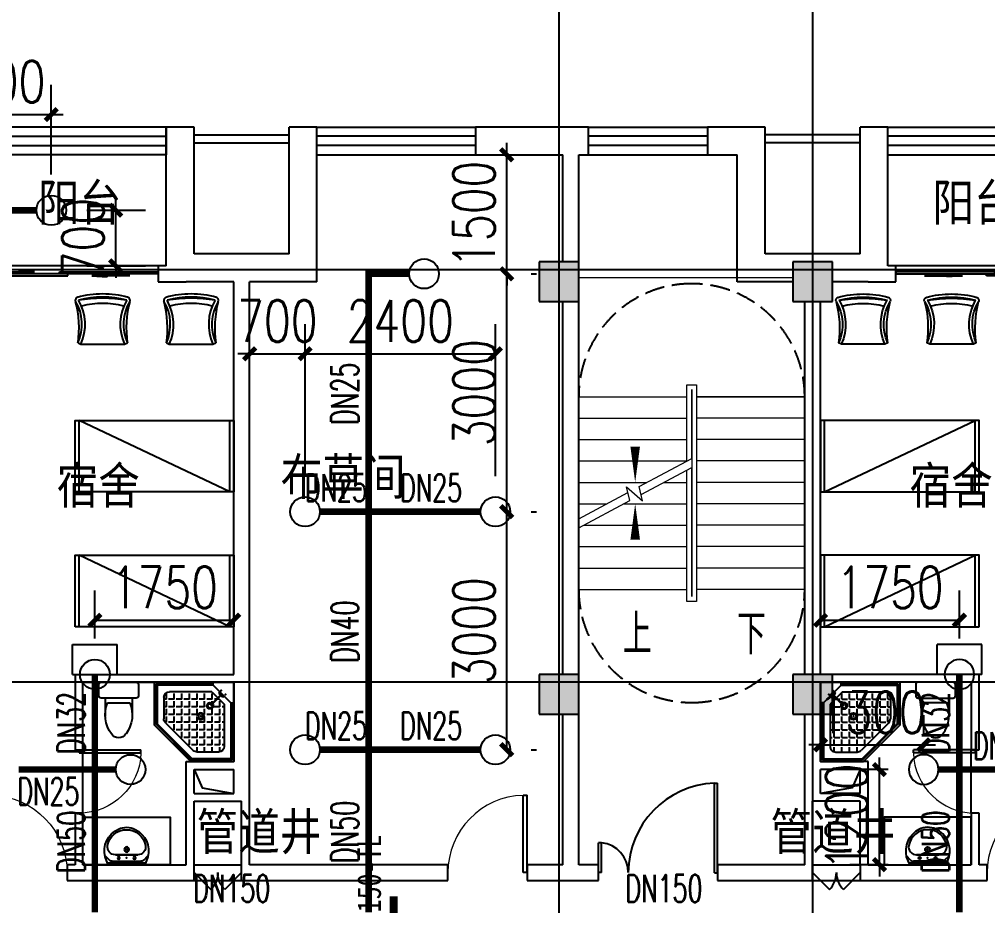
# Model space of a CAD drawing. Extents: x 0 to 2838408, y -923048 to 203859.
# Drawn here: x 2765960 to 2778169, y -339191 to -328018 of the extents above; entities that cross this region are included whole.
import ezdxf
from ezdxf.enums import TextEntityAlignment as Align

# ---------------------------------------------------------------- set-up
doc = ezdxf.new("R2010")
doc.units = 0
doc.header["$LTSCALE"] = 1000
doc.linetypes.add('DASH', pattern=[0.35, 0.25, -0.1])
for name, color, linetype in [('A-Fixt', 81, 'Continuous'), ('CLAYER', 7, 'Continuous'), ('COLUMN', 9, 'Continuous'), ('DIM_SYMB', 3, 'Continuous'), ('DIM_喷淋', 3, 'Continuous'), ('DOOR_FIRE', 4, 'Continuous'), ('DOTE', 8, 'Continuous'), ('E2-栏杆', 92, 'Continuous'), ('EQUIP_喷头', 7, 'Continuous'), ('PIPE-喷淋', 6, 'Continuous'), ('PUB_HATCH', 8, 'Continuous'), ('PUB_TEXT', 7, 'Continuous'), ('STAIR', 2, 'Continuous'), ('TEXT_喷淋', 7, 'Continuous'), ('TWT_DIM', 3, 'Continuous'), ('WALL', 9, 'Continuous'), ('WINDOW', 4, 'Continuous'), ('XREF', 8, 'Continuous'), ('抗震支吊架', 2, 'Continuous'), ('洁具', 213, 'Continuous'), ('配景', 3, 'Continuous')]:
    doc.layers.add(name, color=color, linetype=linetype)
doc.layers.add('A-FLOR-STRS', color=8, linetype='Continuous', lineweight=0)
doc.styles.add('_TCH_DIM', font='SIMPLEX', dxfattribs={"bigfont": 'GBCBIG'})
doc.styles.add('_TCH_DIM_T3', font='SIMPLEX', dxfattribs={"width": 0.75, "bigfont": 'HZTXT'})
doc.styles.add('_TWT_PIPEDN', font='SIMPLEX', dxfattribs={"width": 0.8, "height": 2.3, "bigfont": 'HZTXT'})
doc.styles.add('kzcad', font='', dxfattribs={"width": 0.8})
doc.styles.get("Standard").update_dxf_attribs({"font": 'geniso.shx', "bigfont": 'hztxt.shx'})
doc.styles.get('kzcad').set_extended_font_data('SimSun')
doc.dimstyles.new('_TWT_ARCH&&150', dxfattribs={"dimtxt": 525, "dimasz": 150, "dimexe": 375, "dimexo": 450, "dimgap": 150, "dimtad": 1, "dimdec": 0, "dimzin": 0, "dimdsep": 46, "dimtxsty": '_TCH_DIM_T3', "dimblk": 'ARCHTICK', "dimcen": 0.09, "dimclrt": 7, "dimazin": 2, "dimtfac": 1, "dimtdec": 0, "dimtix": 1, "dimtmove": 2, "dimatfit": 3, "dimfxl": 1, "dimtolj": 1, "dimtzin": 0, "dimarcsym": 0})

# ---------------------------------------------------------------- blocks, each defined once
blk = doc.blocks.new('1F平面-CAD导入_dwg_Drawing4_t3_dwg_$plan$00001613-474159-1F-927810-1F')
at = {"layer": '洁具'}
for p, q in [((-30, 250), (-170, 250)), ((-200, 170), (-430, 170)), ((-260, -140), (-260, 140)), ((-200, -170), (-200, -220)), ((-170, -250), (-30, -250))]:
    blk.add_line(p, q, dxfattribs=at)
for points in [[(-200, 220), (-200, 170), (-200, -170), (-430, -170)], [(0, -220), (0, 220)]]:
    blk.add_lwpolyline(points, dxfattribs=at)
for centre, radius, start, end in [((-170, 220), 30, 90, 180), ((-30, 220), 30, 0, 90), ((-413, -227), 398, 67.4505, 126.6381), ((-590, 0), 110, 123.4509, 236.5491), ((-413, 227), 398, 233.3619, 292.5495), ((-170, -220), 30, 180, 270), ((-30, -220), 30, 270, 0)]:
    blk.add_arc(centre, radius, start, end, dxfattribs=at)
blk = doc.blocks.new('$lvtry$00000169')
at = {"color": 0}
for p, q in [((259, -36), (259, 0)), ((259, -36), (36, -259)), ((276, -120), (120, -276)), ((259, -24), (976, -24)), ((259, -36), (964, -36)), ((276, -120), (808, -120)), ((964, -36), (976, -24)), ((964, -36), (964, -525)), ((976, -24), (976, -530)), ((144, -151), (291, -298)), ((151, -144), (298, -291)), ((173, -309), (173, -239)), ((183, -213), (205, -213)), ((220, -213), (243, -213)), ((270, -213), (270, -143)), ((270, -213), (340, -213)), ((270, -263), (270, -239)), ((366, -213), (366, -143)), ((366, -213), (436, -213)), ((366, -309), (366, -239)), ((462, -213), (462, -143)), ((462, -213), (532, -213)), ((462, -309), (462, -239)), ((558, -213), (558, -143)), ((558, -213), (628, -213)), ((558, -309), (558, -239)), ((655, -213), (655, -143)), ((655, -213), (725, -213)), ((655, -309), (655, -239)), ((751, -213), (751, -143)), ((751, -213), (821, -213)), ((751, -309), (751, -239)), ((847, -213), (847, -143)), ((847, -213), (880, -213)), ((847, -309), (847, -239)), ((880, -192), (880, -460)), ((36, -259), (0, -259)), ((24, -259), (24, -976)), ((36, -259), (36, -964)), ((120, -276), (120, -808)), ((120, -309), (147, -309)), ((173, -309), (243, -309)), ((173, -405), (173, -335)), ((270, -405), (270, -335)), ((334, -309), (340, -309)), ((366, -309), (436, -309)), ((366, -405), (366, -335)), ((462, -309), (532, -309)), ((462, -405), (462, -335)), ((558, -309), (628, -309)), ((558, -405), (558, -335)), ((655, -309), (725, -309)), ((655, -405), (655, -335)), ((751, -309), (821, -309)), ((751, -405), (751, -335)), ((847, -309), (880, -309)), ((847, -405), (847, -335)), ((120, -405), (147, -405)), ((173, -405), (243, -405)), ((173, -501), (173, -431)), ((270, -405), (340, -405)), ((270, -501), (270, -431)), ((366, -405), (379, -405)), ((366, -501), (366, -431)), ((462, -405), (532, -405)), ((462, -501), (462, -431)), ((558, -405), (628, -405)), ((558, -501), (558, -431)), ((655, -405), (725, -405)), ((655, -501), (655, -431)), ((751, -405), (821, -405)), ((751, -501), (751, -431)), ((847, -405), (880, -405)), ((847, -501), (847, -431)), ((120, -501), (147, -501)), ((120, -598), (147, -598)), ((173, -501), (243, -501)), ((173, -598), (173, -528)), ((173, -598), (243, -598)), ((270, -501), (340, -501)), ((270, -598), (270, -528)), ((270, -598), (340, -598)), ((366, -501), (436, -501)), ((366, -598), (366, -528)), ((366, -598), (436, -598)), ((462, -501), (532, -501)), ((462, -598), (462, -528)), ((462, -598), (532, -598)), ((859, -511), (511, -859)), ((964, -525), (525, -964)), ((976, -530), (530, -976)), ((558, -501), (628, -501)), ((558, -598), (558, -528)), ((558, -598), (628, -598)), ((655, -501), (725, -501)), ((655, -598), (655, -528)), ((655, -598), (725, -598)), ((751, -501), (821, -501)), ((751, -598), (751, -528)), ((751, -598), (773, -598)), ((847, -501), (867, -501)), ((964, -525), (976, -530)), ((120, -694), (147, -694)), ((173, -694), (173, -624)), ((173, -694), (243, -694)), ((173, -790), (173, -720)), ((270, -694), (270, -624)), ((270, -694), (340, -694)), ((270, -790), (270, -720)), ((366, -694), (366, -624)), ((366, -694), (436, -694)), ((366, -790), (366, -720)), ((462, -694), (462, -624)), ((462, -694), (532, -694)), ((462, -790), (462, -720)), ((558, -694), (558, -624)), ((558, -694), (628, -694)), ((558, -790), (558, -720)), ((655, -694), (655, -624)), ((655, -694), (676, -694)), ((120, -790), (147, -790)), ((173, -790), (243, -790)), ((173, -878), (173, -816)), ((270, -790), (340, -790)), ((270, -880), (270, -816)), ((366, -790), (436, -790)), ((366, -880), (366, -816)), ((462, -790), (532, -790)), ((462, -880), (462, -816)), ((558, -790), (580, -790)), ((36, -964), (24, -976)), ((24, -976), (530, -976)), ((36, -964), (525, -964)), ((192, -880), (460, -880)), ((525, -964), (530, -976))]:
    blk.add_line(p, q, dxfattribs=at)
blk.add_lwpolyline([(0, 0), (0, -1000), (540, -1000), (1000, -540), (1000, 0)], close=True)
for points in [[(0, 0), (0, -1000)], [(0, 0), (1000, 0)], [(1000, 0), (1000, -540)], [(190, -136), (178, -148), (162, -132), (174, -121)], [(136, -190), (148, -178), (132, -162), (121, -174)], [(1000, -540), (540, -1000)], [(0, -1000), (540, -1000)]]:
    blk.add_lwpolyline(points, close=True, dxfattribs=at)
for radius in [43.8, 31.1]:
    blk.add_circle((416, -428), radius, dxfattribs=at)
for centre, radius, start, end in [((808, -192), 72, 0, 90), ((296, -296), 40.6, 142.583, 128.4197), ((296, -296), 28.6, 145.828, 125.6599), ((808, -460), 72, 315, 0), ((192, -808), 72, 180, 270), ((460, -808), 72, 270, 315)]:
    blk.add_arc(centre, radius, start, end, dxfattribs=at)
for p in [(156, -102, 0), (103, -156, 0), (416, -428, 0)]:
    blk.add_point(p, dxfattribs=at)
blk = doc.blocks.new('$lvtry$00000178')
at = {"color": 0}
for p, q in [((-238, 0), (238, 0)), ((-214, -36), (-272, -91)), ((-180, -23), (180, -23)), ((-142, -105), (140, -105)), ((140, -105), (-142, -105)), ((216, -37), (268, -91))]:
    blk.add_line(p, q, dxfattribs=at)
blk.add_lwpolyline([(-104, -430, 0.224698), (110, -425, 0.348046), (269, -79), (239, 0), (-241, 0), (-271, -79, 0.356844)], format="xyb", close=True, dxfattribs=at)
for centre, radius in [((-100, -65), 16.3), ((100, -65), 16.3), ((1, -172), 31.6)]:
    blk.add_circle(centre, radius, dxfattribs=at)
at = {"color": 0, "lineweight": 13}
blk.add_circle((1, -172), 23, dxfattribs=at)
at = {"color": 0}
for centre, radius, start, end in [((-142, -205), 100, 90, 190.5602), ((-180, -73), 50, 90, 133.181), ((140, -205), 100, 349.4398, 90), ((180, -73), 50, 44.5607, 90), ((-1, -179), 243, 190.5602, 349.4398)]:
    blk.add_arc(centre, radius, start, end, dxfattribs=at)
for p in [(0, -65), (1, -172)]:
    blk.add_point(p, dxfattribs=at)
blk = doc.blocks.new('A$C70365C93')
at = {"layer": '洁具'}
blk.add_lwpolyline([(-1900, 2300), (-1900, 1700), (-800, 1700), (-800, 2300)], close=True, dxfattribs=at)
blk.add_blockref('$lvtry$00000178', (-1350, 2280), dxfattribs=at)
at = {"layer": '洁具', "rotation": 180}
blk.add_blockref('$lvtry$00000169', (0, 0), dxfattribs=at)
at = {"layer": '洁具', "extrusion": (0, 0, -1), "xscale": -1, "zscale": -1, "rotation": 90}
blk.add_blockref('1F平面-CAD导入_dwg_Drawing4_t3_dwg_$plan$00001613-474159-1F-927810-1F', (1450, 0), dxfattribs=at)
blk = doc.blocks.new('单人床')
at = {"layer": 'A-Fixt'}
for p, q in [((47774, 13973), (48674, 13973)), ((47774, 12073), (48674, 13973)), ((47774, 12073), (48674, 12073))]:
    blk.add_line(p, q, dxfattribs=at)
blk.add_lwpolyline([(47774, 14023), (48674, 14023), (48674, 12023), (47774, 12023), (47774, 14023)], dxfattribs=at)
blk = doc.blocks.new('CH_AP01')
for p, q in [((-311, 17), (-275, 0)), ((-275, 0), (275, 0)), ((275, 0), (311, 17))]:
    blk.add_line(p, q)
for centre, radius, start, end in [((0, -579), 1213, 74.7104, 105.2896), ((-307, 555), 37.8, 100.1859, 202.8359), ((-1658, 202), 1360, 352.1659, 14.4283), ((-824, 250), 563, 335.5038, 31.0903), ((0, -579), 1173, 75.0287, 104.9713), ((0, -1278), 1857, 80.611, 99.389), ((-824, 250), 603, 335.5038, 30.2691), ((0, -579), 1093, 75.8767, 104.1233), ((824, 250), 603, 149.7309, 204.4962), ((824, 250), 563, 148.9097, 204.4962), ((1658, 202), 1360, 165.5717, 187.8341), ((307, 555), 37.8, 337.1641, 79.8141)]:
    blk.add_arc(centre, radius, start, end)
blk = doc.blocks.new('A$C61295E98')
at = {"color": 3}
for p, q in [((544, 598), (0, 598)), ((0, 598), (0, 0)), ((161, 598), (161, 0)), ((170, 0), (170, 598)), ((603, 572), (603, 26)), ((624, 518), (624, 80)), ((544, 0), (0, 0))]:
    blk.add_line(p, q, dxfattribs=at)
for points in [[(82, 540), (75, 540), (75, 577), (82, 577)], [(82, 453), (75, 453), (75, 490), (82, 490)], [(82, 353), (75, 353), (75, 389), (82, 389)]]:
    blk.add_lwpolyline(points, close=True, dxfattribs=at)
for centre in [(74, 250), (74, 164), (74, 71)]:
    blk.add_circle(centre, 15.7, dxfattribs=at)
for centre, start, end in [((544, 518), 360, 90), ((544, 80), 270, 0)]:
    blk.add_arc(centre, 80, start, end, dxfattribs=at)
blk = doc.blocks.new('宿舍')
at = {"layer": 'A-Fixt'}
for p, q in [((47854, 13802), (48354, 15702)), ((48354, 13802), (47854, 15702)), ((47854, 13802), (48354, 13802))]:
    blk.add_line(p, q, dxfattribs=at)
for points in [[(47854, 8602), (48354, 8602), (48354, 15702), (47854, 15702)], [(47854, 10676), (47970, 10676), (47970, 11743), (47854, 11743)]]:
    blk.add_lwpolyline(points, close=True, dxfattribs=at)
at = {"xscale": -1, "rotation": 90}
for p in [(63677, 60475), (63677, 58775)]:
    blk.add_blockref('单人床', p, dxfattribs=at)
at = {"layer": 'A-Fixt', "xscale": -1, "rotation": 180}
for p in [(50002, 9140), (51117, 9140)]:
    blk.add_blockref('CH_AP01', p, dxfattribs=at)
at = {"layer": '配景', "color": 252}
blk.add_blockref('A$C61295E98', (47854, 7097), dxfattribs=at)
blk = doc.blocks.new('$WINLIB2D$00000001')
at = {"color": 0}
for points in [[(-0.5, 0.5), (-0.5, -0.5)], [(-0.5, 0.5), (0.5, 0.5)], [(0.5, -0.5), (0.5, 0.5)], [(0.5, 0.1667), (-0.5, 0.1667)], [(0.5, -0.1667), (-0.5, -0.1667)], [(-0.5, -0.5), (0.5, -0.5)]]:
    blk.add_lwpolyline(points, dxfattribs=at)
blk = doc.blocks.new('$DorLib2D$00000131')
at = {"color": 0, "linetype": 'Continuous'}
for p, q in [((0.15, 0.125), (0.2319, 0.1973)), ((0.2319, 0.1973), (0.2319, 0.125)), ((-0.5, 0.125), (-0.5, 0)), ((0.0192, 0.125), (-0.5, 0.125)), ((0.0192, 0), (0.0192, 0.125)), ((0.35, 0.125), (0.15, 0.125)), ((-0.5, 0), (0.0192, 0)), ((-0.024, 0), (0.5, 0)), ((-0.024, -0.125), (-0.024, 0)), ((0.5, 0), (0.5, -0.125)), ((-0.35, -0.125), (-0.15, -0.125)), ((-0.2319, -0.1973), (-0.2319, -0.125)), ((-0.15, -0.125), (-0.2319, -0.1973)), ((0.5, -0.125), (-0.024, -0.125))]:
    blk.add_line(p, q, dxfattribs=at)
blk = doc.blocks.new('$DorLib2D$00000225')
at = {"color": 0}
for p, q in [((0.475, -0.0014), (0.475, 0.7521)), ((0.475, 0.7521), (0.5, 0.7521)), ((0.5, -0.0014), (0.5, 0.7521)), ((-0.5, 0), (-0.5, 0.252)), ((-0.475, 0.252), (-0.5, 0.252)), ((-0.475, 0), (-0.475, 0.252)), ((-0.475, 0), (-0.5, 0)), ((0.475, -0.0014), (0.5, -0.0014))]:
    blk.add_line(p, q, dxfattribs=at)
for centre, radius, start, end in [((0.5046, -0.0019), 0.7546, 92.24927, 179.72377), ((-0.5008, 0.0026), 0.2508, 359.78987, 84.09744)]:
    blk.add_arc(centre, radius, start, end, dxfattribs=at)
blk = doc.blocks.new('$DorLib2D$00000116')
at = {"color": 0}
for p, q in [((-0.5, 0), (-0.146, 0.354)), ((0.5, 0), (0.146, 0.354))]:
    blk.add_line(p, q, dxfattribs=at)
for centre, start, end in [((-0.5, 0), 0, 45), ((0.5, 0), 135, 180)]:
    blk.add_arc(centre, 0.5, start, end, dxfattribs=at)
blk = doc.blocks.new('$DorLib2D$00000001')
for p, q in [((0.45, 0.975), (0.5, 0.975)), ((0.45, 0), (0.45, 0.975)), ((0.5, 0), (0.5, 0.975)), ((0.5, 0), (0.45, 0))]:
    blk.add_line(p, q)
at = {"lineweight": 13}
blk.add_arc((0.475, 0), 0.975, 91.4693, 180, dxfattribs=at)
blk = doc.blocks.new('2F1')
at = {"layer": 'PUB_HATCH'}
for points in [[(2436466.7, -331075.2), (2436466.7, -331575.2), (2436966.7, -331575.2), (2436966.7, -331075.2)], [(2439666.7, -331075.2), (2439666.7, -331575.2), (2440166.7, -331575.2), (2440166.7, -331075.2)], [(2436466.7, -336275.2), (2436466.7, -336775.2), (2436966.7, -336775.2), (2436966.7, -336275.2)], [(2439666.7, -336275.2), (2439666.7, -336775.2), (2440166.7, -336775.2), (2440166.7, -336275.2)]]:
    blk.add_hatch(color=256, dxfattribs=at).paths.add_polyline_path(points)
for points in [[(2432116.7, -337475.2), (2432220.3, -337705.5), (2432616.7, -337775.2)], [(2440516.7, -337475.2), (2440413.2, -337705.5), (2440016.7, -337775.2)]]:
    blk.add_lwpolyline(points)
at = {"layer": 'A-FLOR-STRS'}
for p, q in [((2439666.7, -331275.2), (2436966.7, -331275.2)), ((2436966.7, -331575.2), (2436966.7, -332775.2)), ((2439816.7, -332775.2), (2439816.7, -331575.2)), ((2438331.7, -333585.8), (2438331.7, -332625.2)), ((2438331.7, -332625.2), (2438451.7, -332625.2)), ((2438451.7, -332625.2), (2438451.7, -335355.2)), ((2436966.7, -334313.3), (2436966.7, -332775.2)), ((2436966.7, -332775.2), (2438331.7, -332775.2)), ((2436966.7, -332775.2), (2438331.7, -332775.2)), ((2438391.7, -333553.8), (2438391.7, -332685.2)), ((2438391.7, -332685.2), (2438391.7, -332685.2)), ((2438391.7, -332685.2), (2438391.7, -333553.8)), ((2438391.7, -333553.8), (2438391.7, -332775.2)), ((2438391.7, -332775.2), (2438391.7, -335205.2)), ((2439816.7, -332775.2), (2438451.7, -332775.2)), ((2438451.7, -332775.2), (2439816.7, -332775.2)), ((2439816.7, -332775.2), (2439816.7, -335205.2)), ((2436966.7, -333045.2), (2438331.7, -333045.2)), ((2439816.7, -333045.2), (2438451.7, -333045.2)), ((2436966.7, -333315.2), (2438331.7, -333315.2)), ((2439816.7, -333315.2), (2438451.7, -333315.2)), ((2436966.7, -333585.2), (2438331.7, -333585.2)), ((2437729.2, -333906.9), (2438391.7, -333553.8)), ((2439816.7, -333585.2), (2438451.7, -333585.2)), ((2437752.6, -334007.8), (2438391.7, -333667.2)), ((2438331.7, -335355.2), (2438331.7, -333699.1)), ((2438391.7, -335205.2), (2438391.7, -333667.2)), ((2438391.7, -335295.2), (2438391.7, -333667.2)), ((2438391.7, -333667.2), (2438391.7, -335295.2)), ((2436966.7, -333855.2), (2437826.2, -333855.2)), ((2438038.9, -333855.2), (2438331.7, -333855.2)), ((2439816.7, -333855.2), (2438451.7, -333855.2)), ((2436966.7, -334313.3), (2437588.3, -333982)), ((2437611.7, -334082.9), (2437571.3, -333909.1)), ((2437571.3, -333909.1), (2437771.4, -334088.9)), ((2437771.4, -334088.9), (2437729.2, -333906.9)), ((2436966.7, -334426.6), (2437611.7, -334082.9)), ((2436966.7, -334125.2), (2437319.6, -334125.2)), ((2437532.2, -334125.2), (2438331.7, -334125.2)), ((2439816.7, -334125.2), (2438451.7, -334125.2)), ((2436966.7, -335205.2), (2436966.7, -334426.6)), ((2437025.6, -334395.2), (2438331.7, -334395.2)), ((2439816.7, -334395.2), (2438451.7, -334395.2)), ((2436966.7, -334665.2), (2438331.7, -334665.2)), ((2439816.7, -334665.2), (2438451.7, -334665.2)), ((2436966.7, -334935.2), (2438331.7, -334935.2)), ((2439816.7, -334935.2), (2438451.7, -334935.2)), ((2436966.7, -335205.2), (2438331.7, -335205.2)), ((2438391.7, -335205.2), (2438391.7, -335205.2)), ((2439816.7, -335205.2), (2438451.7, -335205.2)), ((2438451.7, -335355.2), (2438331.7, -335355.2)), ((2438391.7, -335295.2), (2438391.7, -335295.2))]:
    blk.add_line(p, q, dxfattribs=at)
at = {"layer": 'COLUMN'}
for p, q in [((2436466.7, -331075.2), (2436466.7, -331575.2)), ((2436966.7, -331075.2), (2436466.7, -331075.2)), ((2436966.7, -331575.2), (2436966.7, -331075.2)), ((2439666.7, -331075.2), (2439666.7, -331575.2)), ((2440166.7, -331075.2), (2439666.7, -331075.2)), ((2440166.7, -331575.2), (2440166.7, -331075.2)), ((2436466.7, -331575.2), (2436966.7, -331575.2)), ((2439666.7, -331575.2), (2440166.7, -331575.2)), ((2436466.7, -336275.2), (2436466.7, -336775.2)), ((2436966.7, -336275.2), (2436466.7, -336275.2)), ((2436966.7, -336775.2), (2436966.7, -336275.2)), ((2439666.7, -336275.2), (2439666.7, -336775.2)), ((2440166.7, -336275.2), (2439666.7, -336275.2)), ((2440166.7, -336775.2), (2440166.7, -336275.2)), ((2436466.7, -336775.2), (2436966.7, -336775.2)), ((2439666.7, -336775.2), (2440166.7, -336775.2))]:
    blk.add_line(p, q, dxfattribs=at)
at = {"layer": 'DIM_SYMB'}
for points in [[(2439104.2, -335340.2, 0, 0, 0), (2439104.2, -332025.2, 0, 0, 0), (2437679.2, -332025.2, 0, 0, 0), (2437679.2, -333855.2, 0, 120, 0), (2437679.2, -333405.2, 0, 0, 0)], [(2437679.2, -335340.2, 0, 0, 0), (2437679.2, -334125.2, 0, 120, 0), (2437679.2, -334575.2, 0, 0, 0)]]:
    blk.add_lwpolyline(points, format="xyseb", dxfattribs=at)
at = {"layer": 'DOOR_FIRE'}
for p, q in [((2432116.7, -338675.2), (2432716.7, -338675.2)), ((2439916.7, -338675.2), (2440516.7, -338675.2)), ((2432116.7, -338875.2), (2432716.7, -338875.2)), ((2439916.7, -338875.2), (2440516.7, -338875.2))]:
    blk.add_line(p, q, dxfattribs=at)
at = {"layer": 'DOTE'}
for p, q in [((2436716.7, -327575.2), (2436716.7, -410775.2)), ((2439916.7, -327575.2), (2439916.7, -410775.2)), ((2453916.7, -331175.2), (2343216.7, -331175.2)), ((2453916.7, -331175.2), (2343216.7, -331175.2)), ((2453916.7, -336375.2), (2343216.7, -336375.2))]:
    blk.add_line(p, q, dxfattribs=at)
at = {"layer": 'E2-栏杆'}
for points in [[(2432116.7, -329475.2), (2433316.7, -329475.2)], [(2440516.7, -329475.2), (2439316.7, -329475.2)], [(2432116.7, -329575.2), (2433316.7, -329575.2)], [(2440516.7, -329575.2), (2439316.7, -329575.2)]]:
    blk.add_lwpolyline(points, dxfattribs=at)
at = {"layer": 'STAIR', "color": 9, "linetype": 'DASH'}
for p, q in [((2438391.7, -331350.2), (2438391.7, -331350.2)), ((2438391.7, -336630.2), (2438391.7, -336630.2))]:
    blk.add_line(p, q, dxfattribs=at)
for points in [[(2436966.7, -332775.2, -0.4142136), (2438391.7, -331350.2)], [(2439816.7, -332775.2, 0.4142136), (2438391.7, -331350.2)], [(2436966.7, -335205.2, 0.4142136), (2438391.7, -336630.2)], [(2439816.7, -335205.2, -0.4142136), (2438391.7, -336630.2)]]:
    blk.add_lwpolyline(points, format="xyb", dxfattribs=at)
at = {"layer": 'WALL'}
for p, q in [((2432116.7, -329375.2), (2431766.7, -329375.2)), ((2431766.7, -329375.2), (2431766.7, -329725.2)), ((2432116.7, -330975.2), (2432116.7, -329375.2)), ((2433666.7, -329375.2), (2433316.7, -329375.2)), ((2433316.7, -330975.2), (2433316.7, -329375.2)), ((2433666.7, -329725.2), (2433666.7, -329375.2)), ((2436866.7, -329375.2), (2435666.7, -329375.2)), ((2435666.7, -329375.2), (2435666.7, -329725.2)), ((2437091.7, -329375.2), (2436866.7, -329375.2)), ((2437091.7, -329725.2), (2437091.7, -329375.2)), ((2439316.7, -329375.2), (2438591.8, -329375.2)), ((2438591.8, -329375.2), (2438591.8, -329725.2)), ((2439316.7, -330975.2), (2439316.7, -329375.2)), ((2440866.7, -329375.2), (2440516.7, -329375.2)), ((2440516.7, -330975.2), (2440516.7, -329375.2)), ((2440866.7, -329725.2), (2440866.7, -329375.2)), ((2431766.7, -331125.2), (2431766.7, -329725.2)), ((2433666.7, -331325.2), (2433666.7, -329725.2)), ((2435666.7, -329725.2), (2436766.7, -329725.2)), ((2436766.7, -331075.2), (2436766.7, -329725.2)), ((2436966.7, -331075.2), (2436966.7, -329725.2)), ((2436966.7, -329725.2), (2437091.7, -329725.2)), ((2438591.8, -329725.2), (2438966.7, -329725.2)), ((2438966.7, -331325.2), (2438966.7, -329725.2)), ((2440866.7, -331125.2), (2440866.7, -329725.2)), ((2432716.7, -330975.2), (2432116.7, -330975.2)), ((2433316.7, -330975.2), (2432716.7, -330975.2)), ((2439916.7, -330975.2), (2439316.7, -330975.2)), ((2440516.7, -330975.2), (2439916.7, -330975.2)), ((2431766.7, -331125.2), (2431666.7, -331125.2)), ((2431666.7, -331125.2), (2431666.7, -331325.2)), ((2440966.7, -331125.2), (2440866.7, -331125.2)), ((2440966.7, -331325.2), (2440966.7, -331125.2)), ((2431666.7, -331325.2), (2432016.7, -331325.2)), ((2432616.7, -331325.2), (2432016.7, -331325.2)), ((2432616.7, -336275.2), (2432616.7, -331325.2)), ((2433666.7, -331325.2), (2432816.7, -331325.2)), ((2432816.7, -336275.2), (2432816.7, -331325.2)), ((2439666.7, -331325.2), (2438966.7, -331325.2)), ((2440616.7, -331325.2), (2440166.7, -331325.2)), ((2440616.7, -331325.2), (2440966.7, -331325.2)), ((2436766.7, -336275.2), (2436766.7, -331575.2)), ((2436966.7, -336275.2), (2436966.7, -331575.2)), ((2439816.7, -336275.2), (2439816.7, -331575.2)), ((2440016.7, -336275.2), (2440016.7, -331575.2)), ((2430616.7, -336275.2), (2432616.7, -336275.2)), ((2430616.7, -336275.2), (2430616.7, -337225.2)), ((2432816.7, -337475.2), (2432816.7, -336275.2)), ((2442016.7, -336275.2), (2440166.7, -336275.2)), ((2442016.7, -337225.2), (2442016.7, -336275.2)), ((2430716.7, -336375.2), (2432616.7, -336375.2)), ((2430716.7, -337225.2), (2430716.7, -336375.2)), ((2432616.7, -337375.2), (2432616.7, -336375.2)), ((2441916.7, -336375.2), (2440166.7, -336375.2)), ((2441916.7, -336375.2), (2441916.7, -337225.2)), ((2436766.7, -338675.2), (2436766.7, -336775.2)), ((2436966.7, -338675.2), (2436966.7, -336775.2)), ((2439816.7, -337475.2), (2439816.7, -336775.2)), ((2440016.7, -337375.2), (2440016.7, -336775.2)), ((2430616.7, -337225.2), (2430716.7, -337225.2)), ((2441916.7, -337225.2), (2442016.7, -337225.2)), ((2432016.7, -337375.2), (2432616.7, -337375.2)), ((2432016.7, -337875.2), (2432016.7, -337375.2)), ((2440616.7, -337375.2), (2440016.7, -337375.2)), ((2440616.7, -337875.2), (2440616.7, -337375.2)), ((2432116.7, -337475.2), (2432616.7, -337475.2)), ((2432116.7, -337775.2), (2432116.7, -337475.2)), ((2432616.7, -337775.2), (2432616.7, -337475.2)), ((2432816.7, -337875.2), (2432816.7, -337475.2)), ((2439816.7, -337875.2), (2439816.7, -337475.2)), ((2440016.7, -337775.2), (2440016.7, -337475.2)), ((2440516.7, -337475.2), (2440016.7, -337475.2)), ((2440516.7, -337775.2), (2440516.7, -337475.2)), ((2432116.7, -337775.2), (2432616.7, -337775.2)), ((2440516.7, -337775.2), (2440016.7, -337775.2)), ((2432016.7, -338675.2), (2432016.7, -337875.2)), ((2432116.7, -337875.2), (2432716.7, -337875.2)), ((2432116.7, -338675.2), (2432116.7, -337875.2)), ((2432716.7, -338675.2), (2432716.7, -337875.2)), ((2432816.7, -338675.2), (2432816.7, -337875.2)), ((2439816.7, -338675.2), (2439816.7, -337875.2)), ((2439916.7, -338675.2), (2439916.7, -337875.2)), ((2440516.7, -337875.2), (2439916.7, -337875.2)), ((2440516.7, -338675.2), (2440516.7, -337875.2)), ((2440616.7, -338675.2), (2440616.7, -337875.2)), ((2430716.7, -338025.2), (2430616.7, -338025.2)), ((2430616.7, -338025.2), (2430616.7, -338675.2)), ((2430716.7, -338675.2), (2430716.7, -338025.2)), ((2442016.7, -338025.2), (2441916.7, -338025.2)), ((2441916.7, -338025.2), (2441916.7, -338675.2)), ((2442016.7, -338675.2), (2442016.7, -338025.2)), ((2430616.7, -338675.2), (2430516.7, -338675.2)), ((2430516.7, -338675.2), (2430516.7, -338875.2)), ((2430716.7, -338675.2), (2432016.7, -338675.2)), ((2432116.7, -338875.2), (2432116.7, -338675.2)), ((2432716.7, -338875.2), (2432716.7, -338675.2)), ((2435316.7, -338675.2), (2432816.7, -338675.2)), ((2435316.7, -338875.2), (2435316.7, -338675.2)), ((2436766.7, -338675.2), (2436316.7, -338675.2)), ((2436316.7, -338675.2), (2436316.7, -338875.2)), ((2437216.7, -338675.2), (2436966.7, -338675.2)), ((2437216.7, -338875.2), (2437216.7, -338675.2)), ((2439816.7, -338675.2), (2438716.7, -338675.2)), ((2438716.7, -338675.2), (2438716.7, -338875.2)), ((2439916.7, -338875.2), (2439916.7, -338675.2)), ((2440516.7, -338675.2), (2440516.7, -338875.2)), ((2440616.7, -338675.2), (2441916.7, -338675.2)), ((2442116.7, -338675.2), (2442016.7, -338675.2)), ((2442116.7, -338875.2), (2442116.7, -338675.2)), ((2430516.7, -338875.2), (2430616.7, -338875.2)), ((2430616.7, -338875.2), (2432016.7, -338875.2)), ((2432016.7, -338875.2), (2432116.7, -338875.2)), ((2432716.7, -338875.2), (2435316.7, -338875.2)), ((2436316.7, -338875.2), (2436866.7, -338875.2)), ((2436866.7, -338875.2), (2437216.7, -338875.2)), ((2438716.7, -338875.2), (2439916.7, -338875.2)), ((2440516.7, -338875.2), (2440616.7, -338875.2)), ((2440616.7, -338875.2), (2442016.7, -338875.2)), ((2442016.7, -338875.2), (2442116.7, -338875.2))]:
    blk.add_line(p, q, dxfattribs=at)
at = {"layer": 'WINDOW'}
for p, q in [((2431666.7, -331125.2), (2429266.7, -331125.2)), ((2443366.7, -331125.2), (2440966.7, -331125.2)), ((2430716.7, -338025.2), (2430716.7, -337225.2)), ((2441916.7, -338025.2), (2441916.7, -337225.2))]:
    blk.add_line(p, q, dxfattribs=at)
at = {"xscale": -1, "rotation": 180}
for name, p in [('宿舍', (2380962.9, -322973.6)), ('A$C70365C93', (2432616.7, -336375.2))]:
    blk.add_blockref(name, p, dxfattribs=at)
at = {"rotation": 180}
for name, p in [('宿舍', (2491670.6, -322973.6)), ('A$C70365C93', (2440016.7, -336375.2))]:
    blk.add_blockref(name, p, dxfattribs=at)
at = {"layer": 'DOOR_FIRE', "zscale": 200}
for name, p, xscale, yscale in [('$DorLib2D$00000225', (2437966.7, -338775.2), 1500, 1500), ('$DorLib2D$00000116', (2432416.7, -338775.2), 600, -600), ('$DorLib2D$00000116', (2440216.7, -338775.2), -600, -600)]:
    blk.add_blockref(name, p, dxfattribs=dict(at, xscale=xscale, yscale=yscale))
at = {"layer": 'WINDOW'}
for name, p, xscale, yscale, zscale, rotation in [('$WINLIB2D$00000001', (2430766.7, -329550.2), 2000, 350, 2000, 180), ('$WINLIB2D$00000001', (2434666.7, -329550.2), -2000, 350, -2000, 180), ('$WINLIB2D$00000001', (2437841.7, -329550.2), -1500.092589734973, 350, -1500.092589734973, 180), ('$WINLIB2D$00000001', (2441866.7, -329550.2), -2000, 350, -2000, 180), ('$DorLib2D$00000131', (2430466.7, -331225.2), 2400, -200, 2400, 180), ('$DorLib2D$00000131', (2442166.7, -331225.2), -2400, -200, -2400, 180), ('$DorLib2D$00000001', (2430666.7, -337625.2), 800, -800, 800, 90), ('$DorLib2D$00000001', (2441966.7, -337625.2), 800, 800, 800, 90)]:
    blk.add_blockref(name, p, dxfattribs=dict(at, xscale=xscale, yscale=yscale, zscale=zscale, rotation=rotation))
at = {"layer": 'WINDOW', "yscale": 1000}
for p, xscale, zscale in [((2430016.7, -338775.2), -1000, -1000), ((2435816.7, -338775.2), 1000, 1000), ((2442616.7, -338775.2), 1000, 1000)]:
    blk.add_blockref('$DorLib2D$00000001', p, dxfattribs=dict(at, xscale=xscale, zscale=zscale))
at = {"layer": 'CLAYER'}
for p in [(2432149.1, -338538.2), (2439384.2, -338538.2)]:
    blk.add_text('管道井', height=525, dxfattribs=at).set_placement(p)
at = {"layer": 'PUB_TEXT'}
for s, p in [('阳台', (2430149.7, -330607.1)), ('阳台', (2441427.8, -330607.1)), ('布草间', (2433209.4, -334064.3)), ('宿舍', (2430384.3, -334174.9)), ('宿舍', (2441137.9, -334174.9))]:
    blk.add_text(s, height=525, dxfattribs=at).set_placement(p)
at = {"layer": 'PUB_TEXT', "color": 7, "style": '_TCH_DIM'}
for s, p in [('上', (2437522.9, -336022.7)), ('下', (2438961.8, -336022.7))]:
    blk.add_text(s, height=506.4, dxfattribs=at).set_placement(p)
blk = doc.blocks.new('_ArchTick')
at = {"color": 0, "linetype": 'ByBlock', "const_width": 0.4}
blk.add_lwpolyline([(-0.5, -0.5), (0.5, 0.5)], dxfattribs=at)
blk = doc.blocks.new('*D1790')
at = {"layer": 'Defpoints', "color": 0, "linetype": 'ByBlock', "transparency": 16777216}
for p in [(2777363, -337165), (2776063, -337475), (2777363, -337475)]:
    blk.add_point(p, dxfattribs=at)
at = {"layer": 'TWT_DIM', "color": 0, "linetype": 'ByBlock', "lineweight": -2, "transparency": 16777216}
for p, q in [((2776063, -337025), (2776063, -336790)), ((2777363, -337025), (2777363, -336790)), ((2776063, -337165), (2775913, -337165)), ((2776063, -337165), (2777363, -337165)), ((2777363, -337165), (2777513, -337165))]:
    blk.add_line(p, q, dxfattribs=at)
at = {"layer": 'TWT_DIM', "color": 0, "linetype": 'ByBlock', "lineweight": -2, "transparency": 16777216, "xscale": 150, "yscale": 150, "zscale": 150}
blk.add_blockref('_ArchTick', (2776063, -337165), dxfattribs=at)
at = {"layer": 'TWT_DIM', "color": 0, "linetype": 'ByBlock', "lineweight": -2, "transparency": 16777216, "xscale": 150, "yscale": 150, "zscale": 150, "rotation": 180}
blk.add_blockref('_ArchTick', (2777363, -337165), dxfattribs=at)
at = {"layer": 'TWT_DIM', "color": 7, "linetype": 'ByBlock', "transparency": 16777216, "insert": (2776713, -336753), "char_height": 525, "attachment_point": 5, "style": '_TCH_DIM_T3'}
blk.add_mtext('\\A1;1300', dxfattribs=at)
blk = doc.blocks.new('*D1791')
at = {"layer": 'Defpoints', "color": 0, "linetype": 'ByBlock', "transparency": 16777216}
for p in [(2777813, -335593), (2776063, -336275), (2777813, -336275)]:
    blk.add_point(p, dxfattribs=at)
at = {"layer": 'TWT_DIM', "color": 0, "linetype": 'ByBlock', "lineweight": -2, "transparency": 16777216}
for p, q in [((2776063, -335825), (2776063, -335218)), ((2777813, -335825), (2777813, -335218)), ((2776063, -335593), (2777813, -335593))]:
    blk.add_line(p, q, dxfattribs=at)
at = {"layer": 'TWT_DIM', "color": 0, "linetype": 'ByBlock', "lineweight": -2, "transparency": 16777216, "xscale": 150, "yscale": 150, "zscale": 150, "rotation": 180}
blk.add_blockref('_ArchTick', (2776063, -335593), dxfattribs=at)
at = {"layer": 'TWT_DIM', "color": 0, "linetype": 'ByBlock', "lineweight": -2, "transparency": 16777216, "xscale": 150, "yscale": 150, "zscale": 150}
blk.add_blockref('_ArchTick', (2777813, -335593), dxfattribs=at)
at = {"layer": 'TWT_DIM', "color": 7, "linetype": 'ByBlock', "transparency": 16777216, "insert": (2776938, -335180), "char_height": 525, "attachment_point": 5, "style": '_TCH_DIM_T3'}
blk.add_mtext('\\A1;1750', dxfattribs=at)
blk = doc.blocks.new('*D1793')
at = {"layer": 'Defpoints', "color": 0, "linetype": 'ByBlock', "transparency": 16777216}
for p in [(2776805, -337475), (2777363, -337475), (2777363, -338675)]:
    blk.add_point(p, dxfattribs=at)
at = {"layer": 'TWT_DIM', "color": 0, "linetype": 'ByBlock', "lineweight": -2, "transparency": 16777216}
for p, q in [((2776805, -337475), (2776805, -337325)), ((2776913, -337475), (2776430, -337475)), ((2776805, -338675), (2776805, -337475)), ((2776913, -338675), (2776430, -338675)), ((2776805, -338675), (2776805, -338825))]:
    blk.add_line(p, q, dxfattribs=at)
at = {"layer": 'TWT_DIM', "color": 0, "linetype": 'ByBlock', "lineweight": -2, "transparency": 16777216, "xscale": 150, "yscale": 150, "zscale": 150}
for p, rotation in [((2776805, -337475), 270), ((2776805, -338675), 90)]:
    blk.add_blockref('_ArchTick', p, dxfattribs=dict(at, rotation=rotation))
at = {"layer": 'TWT_DIM', "color": 7, "linetype": 'ByBlock', "transparency": 16777216, "insert": (2776392, -338075), "char_height": 525, "attachment_point": 5, "rotation": 90, "style": '_TCH_DIM_T3'}
blk.add_mtext('\\A1;1200', dxfattribs=at)
blk = doc.blocks.new('*D1797')
at = {"layer": 'Defpoints', "color": 0, "linetype": 'ByBlock', "transparency": 16777216}
for p in [(2766363, -330425), (2767175, -330425), (2766363, -331125)]:
    blk.add_point(p, dxfattribs=at)
at = {"layer": 'TWT_DIM', "color": 0, "linetype": 'ByBlock', "lineweight": -2, "transparency": 16777216}
for p, q in [((2767175, -330425), (2767175, -330275)), ((2766813, -330425), (2767550, -330425)), ((2767175, -331125), (2767175, -330425)), ((2766813, -331125), (2767550, -331125)), ((2767175, -331125), (2767175, -331275))]:
    blk.add_line(p, q, dxfattribs=at)
at = {"layer": 'TWT_DIM', "color": 0, "linetype": 'ByBlock', "lineweight": -2, "transparency": 16777216, "xscale": 150, "yscale": 150, "zscale": 150}
for p, rotation in [((2767175, -330425), 270), ((2767175, -331125), 90)]:
    blk.add_blockref('_ArchTick', p, dxfattribs=dict(at, rotation=rotation))
at = {"layer": 'TWT_DIM', "color": 7, "linetype": 'ByBlock', "transparency": 16777216, "insert": (2766762, -330775), "char_height": 525, "attachment_point": 5, "rotation": 90, "style": '_TCH_DIM_T3'}
blk.add_mtext('\\A1;700', dxfattribs=at)
blk = doc.blocks.new('*D1798')
at = {"layer": 'Defpoints', "color": 0, "linetype": 'ByBlock', "transparency": 16777216}
for p in [(2766363, -329218), (2764863, -330425), (2766363, -330425)]:
    blk.add_point(p, dxfattribs=at)
at = {"layer": 'TWT_DIM', "color": 0, "linetype": 'ByBlock', "lineweight": -2, "transparency": 16777216}
for p, q in [((2764863, -329975), (2764863, -328843)), ((2766363, -329975), (2766363, -328843)), ((2764863, -329218), (2764713, -329218)), ((2764863, -329218), (2766363, -329218)), ((2766363, -329218), (2766513, -329218))]:
    blk.add_line(p, q, dxfattribs=at)
at = {"layer": 'TWT_DIM', "color": 0, "linetype": 'ByBlock', "lineweight": -2, "transparency": 16777216, "xscale": 150, "yscale": 150, "zscale": 150}
blk.add_blockref('_ArchTick', (2764863, -329218), dxfattribs=at)
at = {"layer": 'TWT_DIM', "color": 0, "linetype": 'ByBlock', "lineweight": -2, "transparency": 16777216, "xscale": 150, "yscale": 150, "zscale": 150, "rotation": 180}
blk.add_blockref('_ArchTick', (2766363, -329218), dxfattribs=at)
at = {"layer": 'TWT_DIM', "color": 7, "linetype": 'ByBlock', "transparency": 16777216, "insert": (2765613, -328805), "char_height": 525, "attachment_point": 5, "style": '_TCH_DIM_T3'}
blk.add_mtext('\\A1;1500', dxfattribs=at)
blk = doc.blocks.new('*D1799')
at = {"layer": 'Defpoints', "color": 0, "linetype": 'ByBlock', "transparency": 16777216}
for p in [(2768663, -335593), (2766913, -336275), (2768663, -336275)]:
    blk.add_point(p, dxfattribs=at)
at = {"layer": 'TWT_DIM', "color": 0, "linetype": 'ByBlock', "lineweight": -2, "transparency": 16777216}
for p, q in [((2766913, -335825), (2766913, -335218)), ((2768663, -335825), (2768663, -335218)), ((2766913, -335593), (2768663, -335593))]:
    blk.add_line(p, q, dxfattribs=at)
at = {"layer": 'TWT_DIM', "color": 0, "linetype": 'ByBlock', "lineweight": -2, "transparency": 16777216, "xscale": 150, "yscale": 150, "zscale": 150, "rotation": 180}
blk.add_blockref('_ArchTick', (2766913, -335593), dxfattribs=at)
at = {"layer": 'TWT_DIM', "color": 0, "linetype": 'ByBlock', "lineweight": -2, "transparency": 16777216, "xscale": 150, "yscale": 150, "zscale": 150}
blk.add_blockref('_ArchTick', (2768663, -335593), dxfattribs=at)
at = {"layer": 'TWT_DIM', "color": 7, "linetype": 'ByBlock', "transparency": 16777216, "insert": (2767788, -335180), "char_height": 525, "attachment_point": 5, "style": '_TCH_DIM_T3'}
blk.add_mtext('\\A1;1750', dxfattribs=at)
blk = doc.blocks.new('*D1997')
at = {"layer": 'Defpoints', "color": 0, "linetype": 'ByBlock', "transparency": 16777216}
for p in [(2771963, -332234), (2769563, -334225), (2771963, -334225)]:
    blk.add_point(p, dxfattribs=at)
at = {"layer": 'DIM_喷淋', "color": 0, "linetype": 'ByBlock', "lineweight": -2, "transparency": 16777216}
for p, q in [((2769563, -333775), (2769563, -331859)), ((2771963, -333775), (2771963, -331859)), ((2769563, -332234), (2771963, -332234))]:
    blk.add_line(p, q, dxfattribs=at)
at = {"layer": 'DIM_喷淋', "color": 0, "linetype": 'ByBlock', "lineweight": -2, "transparency": 16777216, "xscale": 150, "yscale": 150, "zscale": 150, "rotation": 180}
blk.add_blockref('_ArchTick', (2769563, -332234), dxfattribs=at)
at = {"layer": 'DIM_喷淋', "color": 0, "linetype": 'ByBlock', "lineweight": -2, "transparency": 16777216, "xscale": 150, "yscale": 150, "zscale": 150}
blk.add_blockref('_ArchTick', (2771963, -332234), dxfattribs=at)
at = {"layer": 'DIM_喷淋', "color": 7, "linetype": 'ByBlock', "transparency": 16777216, "insert": (2770763, -331822), "char_height": 525, "attachment_point": 5, "style": '_TCH_DIM_T3'}
blk.add_mtext('\\A1;2400', dxfattribs=at)
blk = doc.blocks.new('*D1998')
at = {"layer": 'Defpoints', "color": 0, "linetype": 'ByBlock', "transparency": 16777216}
for p in [(2769563, -332234), (2768863, -334225), (2769563, -334225)]:
    blk.add_point(p, dxfattribs=at)
at = {"layer": 'DIM_喷淋', "color": 0, "linetype": 'ByBlock', "lineweight": -2, "transparency": 16777216}
for p, q in [((2768863, -333775), (2768863, -331859)), ((2769563, -333775), (2769563, -331859)), ((2768863, -332234), (2768713, -332234)), ((2768863, -332234), (2769563, -332234)), ((2769563, -332234), (2769713, -332234))]:
    blk.add_line(p, q, dxfattribs=at)
at = {"layer": 'DIM_喷淋', "color": 0, "linetype": 'ByBlock', "lineweight": -2, "transparency": 16777216, "xscale": 150, "yscale": 150, "zscale": 150}
blk.add_blockref('_ArchTick', (2768863, -332234), dxfattribs=at)
at = {"layer": 'DIM_喷淋', "color": 0, "linetype": 'ByBlock', "lineweight": -2, "transparency": 16777216, "xscale": 150, "yscale": 150, "zscale": 150, "rotation": 180}
blk.add_blockref('_ArchTick', (2769563, -332234), dxfattribs=at)
at = {"layer": 'DIM_喷淋', "color": 7, "linetype": 'ByBlock', "transparency": 16777216, "insert": (2769213, -331822), "char_height": 525, "attachment_point": 5, "style": '_TCH_DIM_T3'}
blk.add_mtext('\\A1;700', dxfattribs=at)
blk = doc.blocks.new('*D1999')
at = {"layer": 'Defpoints', "color": 0, "linetype": 'ByBlock', "transparency": 16777216}
for p in [(2771963, -329725), (2772105, -329725), (2771963, -331225)]:
    blk.add_point(p, dxfattribs=at)
at = {"layer": 'DIM_喷淋', "color": 0, "linetype": 'ByBlock', "lineweight": -2, "transparency": 16777216}
for p, q in [((2772105, -329725), (2772105, -329575)), ((2772105, -331225), (2772105, -329725)), ((2772413, -329725), (2772480, -329725)), ((2772105, -331225), (2772105, -331375)), ((2772413, -331225), (2772480, -331225))]:
    blk.add_line(p, q, dxfattribs=at)
at = {"layer": 'DIM_喷淋', "color": 0, "linetype": 'ByBlock', "lineweight": -2, "transparency": 16777216, "xscale": 150, "yscale": 150, "zscale": 150}
for p, rotation in [((2772105, -329725), 270), ((2772105, -331225), 90)]:
    blk.add_blockref('_ArchTick', p, dxfattribs=dict(at, rotation=rotation))
at = {"layer": 'DIM_喷淋', "color": 7, "linetype": 'ByBlock', "transparency": 16777216, "insert": (2771693, -330475), "char_height": 525, "attachment_point": 5, "rotation": 90, "style": '_TCH_DIM_T3'}
blk.add_mtext('\\A1;1500', dxfattribs=at)
blk = doc.blocks.new('*D2000')
at = {"layer": 'Defpoints', "color": 0, "linetype": 'ByBlock', "transparency": 16777216}
for p in [(2771963, -331225), (2772105, -331225), (2771963, -334225)]:
    blk.add_point(p, dxfattribs=at)
at = {"layer": 'DIM_喷淋', "color": 0, "linetype": 'ByBlock', "lineweight": -2, "transparency": 16777216}
for p, q in [((2772105, -334225), (2772105, -331225)), ((2772413, -331225), (2772480, -331225)), ((2772413, -334225), (2772480, -334225))]:
    blk.add_line(p, q, dxfattribs=at)
at = {"layer": 'DIM_喷淋', "color": 0, "linetype": 'ByBlock', "lineweight": -2, "transparency": 16777216, "xscale": 150, "yscale": 150, "zscale": 150}
for p, rotation in [((2772105, -331225), 90), ((2772105, -334225), 270)]:
    blk.add_blockref('_ArchTick', p, dxfattribs=dict(at, rotation=rotation))
at = {"layer": 'DIM_喷淋', "color": 7, "linetype": 'ByBlock', "transparency": 16777216, "insert": (2771693, -332725), "char_height": 525, "attachment_point": 5, "rotation": 90, "style": '_TCH_DIM_T3'}
blk.add_mtext('\\A1;3000', dxfattribs=at)
blk = doc.blocks.new('*D2001')
at = {"layer": 'Defpoints', "color": 0, "linetype": 'ByBlock', "transparency": 16777216}
for p in [(2771963, -334225), (2772105, -334225), (2771963, -337225)]:
    blk.add_point(p, dxfattribs=at)
at = {"layer": 'DIM_喷淋', "color": 0, "linetype": 'ByBlock', "lineweight": -2, "transparency": 16777216}
for p, q in [((2772105, -337225), (2772105, -334225)), ((2772413, -334225), (2772480, -334225)), ((2772413, -337225), (2772480, -337225))]:
    blk.add_line(p, q, dxfattribs=at)
at = {"layer": 'DIM_喷淋', "color": 0, "linetype": 'ByBlock', "lineweight": -2, "transparency": 16777216, "xscale": 150, "yscale": 150, "zscale": 150}
for p, rotation in [((2772105, -334225), 90), ((2772105, -337225), 270)]:
    blk.add_blockref('_ArchTick', p, dxfattribs=dict(at, rotation=rotation))
at = {"layer": 'DIM_喷淋', "color": 7, "linetype": 'ByBlock', "transparency": 16777216, "insert": (2771693, -335725), "char_height": 525, "attachment_point": 5, "rotation": 90, "style": '_TCH_DIM_T3'}
blk.add_mtext('\\A1;3000', dxfattribs=at)
blk = doc.blocks.new('$TwtSys$00000125')
blk.add_circle((0, 0, 0), 1)
blk = doc.blocks.new('$TwtSys$00000131')
for p, q in [((-1.5, 0), (-1.5, 2)), ((-1.5, 2), (1.5, 2)), ((1.5, 0, 0), (1.5, 2, 0)), ((-1.5, 0), (-1, 0)), ((1, 0, 0), (1.5, 0, 0))]:
    blk.add_line(p, q)
blk.add_circle((0, 0), 1)

msp = doc.modelspace()

# ---------------------------------------------------------------- hatches: boundary and pattern name
at = {"layer": 'PIPE-喷淋', "linetype": 'ByBlock'}
for points in [[(2770364.9, -331225.2), (2770364.9, -331184), (2770323.7, -331184)], [(2770364.9, -331225.2), (2770323.7, -331225.2), (2770323.7, -331184)]]:
    msp.add_hatch(color=256, dxfattribs=at).paths.add_polyline_path(points)

# ---------------------------------------------------------------- linework, layer by layer
at = {"layer": 'PIPE-喷淋', "linetype": 'ByBlock', "ltscale": 1.5, "const_width": 82.5}
for points in [[(2763350, -330425.2), (2766175, -330425.2)], [(2770875, -331225.2), (2770364.9, -331225.2)], [(2770364.9, -331225.2), (2770364.9, -334225.2)], [(2770364.9, -334225.2), (2769750, -334225.2)], [(2771775, -334225.2), (2770364.9, -334225.2)], [(2770364.9, -334225.2), (2770364.9, -337225.2)], [(2766912.5, -336275.2), (2766912.5, -337475.2)], [(2777812.5, -336275.2), (2777812.5, -337475.2)], [(2770364.9, -337225.2), (2769750, -337225.2)], [(2771775, -337225.2), (2770364.9, -337225.2)], [(2770364.9, -337225.2), (2770364.9, -339275.2)], [(2765950, -337475.2), (2766912.5, -337475.2)], [(2766912.5, -337475.2), (2766912.5, -339275.2)], [(2766912.5, -337475.2), (2767175, -337475.2)], [(2777550, -337475.2), (2777812.5, -337475.2)], [(2777812.5, -337475.2), (2778775, -337475.2)], [(2777812.5, -337475.2), (2777812.5, -339275.2)]]:
    msp.add_lwpolyline(points, dxfattribs=at)
at = {"layer": '抗震支吊架', "color": 4, "const_width": 100}
msp.add_lwpolyline([(2770679.2, -339475.2), (2770679.2, -339075.2)], dxfattribs=at)

# ---------------------------------------------------------------- block references
at = {"layer": 'EQUIP_喷头', "linetype": 'ByBlock', "xscale": 187.5, "yscale": 187.5, "zscale": 187.5}
for name, p in [('$TwtSys$00000125', (2766362.5, -330425.2)), ('$TwtSys$00000125', (2771062.5, -331225.2)), ('$TwtSys$00000125', (2769562.5, -334225.2)), ('$TwtSys$00000125', (2771962.5, -334225.2)), ('$TwtSys$00000131', (2766912.5, -336275.2)), ('$TwtSys$00000125', (2769562.5, -337225.2)), ('$TwtSys$00000125', (2771962.5, -337225.2)), ('$TwtSys$00000125', (2767362.5, -337475.2))]:
    msp.add_blockref(name, p, dxfattribs=at)
at = {"layer": 'EQUIP_喷头', "linetype": 'ByBlock', "xscale": 187.5, "yscale": -187.5, "zscale": 187.5, "rotation": 180}
for name, p in [('$TwtSys$00000131', (2777812.5, -336275.2)), ('$TwtSys$00000125', (2777362.5, -337475.2))]:
    msp.add_blockref(name, p, dxfattribs=at)
at = {"layer": 'XREF'}
msp.add_blockref('2F1', (336045.8, 0), dxfattribs=at)

# ---------------------------------------------------------------- texts
at = {"layer": 'TEXT_喷淋', "color": 251, "linetype": 'ByBlock', "style": '_TWT_PIPEDN', "width": 0.64}
for s, rotation, p in [('DN25', 90, (2770237.4, -333130)), ('DN25', 0.00001, (2769558.9, -334097.7)), ('DN25', 0.00001, (2770758.9, -334097.7)), ('DN40', 90, (2770237.4, -336130)), ('DN32', 90, (2766785, -337280)), ('DN32', 90, (2777685, -337280)), ('DN25', 0.00001, (2769558.9, -337097.7)), ('DN25', 0.00001, (2770758.9, -337097.7)), ('DN50', 90, (2770237.4, -338655)), ('DN50', 90, (2766785, -338780)), ('DN50', 90, (2777685, -338780))]:
    msp.add_text(s, height=345, rotation=rotation, dxfattribs=at).set_placement(p)
for p in [(2777982.7, -337347.7), (2765932.7, -337924.4)]:
    msp.add_text('DN25', height=345, dxfattribs=at).set_placement(p)
at = {"layer": 'TEXT_喷淋', "linetype": 'ByBlock', "style": '_TWT_PIPEDN', "width": 0.64}
for p in [(2768149.8, -339147.7), (2773599.8, -339147.7)]:
    msp.add_text('DN150', height=345, dxfattribs=at).set_placement(p)
at = {"layer": '抗震支吊架', "color": 4, "style": 'kzcad', "width": 0.8}
msp.add_text('KZS-DN150-TL', height=300, rotation=89.88539, dxfattribs=at).set_placement((2770519.2, -339275.2), align=Align.CENTER)

# ---------------------------------------------------------------- dimensions: what is measured, and where the dimension line sits
at = {"layer": 'DIM_喷淋', "linetype": 'ByBlock'}
for p1, p2, distance, picture, middle in [((2771962.5, -331225.2), (2771962.5, -329725.2), -142.5, '*D1999', (2771692.6, -330475.2)), ((2771962.5, -334225.2), (2771962.5, -331225.2), -142.5, '*D2000', (2771692.6, -332725.2)), ((2768862.5, -334225.2), (2769562.5, -334225.2), 1991.1, '*D1998', (2769212.5, -331821.6)), ((2769562.5, -334225.2), (2771962.5, -334225.2), 1991.1, '*D1997', (2770762.5, -331821.6)), ((2771962.5, -337225.2), (2771962.5, -334225.2), -142.5, '*D2001', (2771692.6, -335725.2))]:
    dim = msp.add_aligned_dim(p1=p1, p2=p2, distance=distance, dimstyle='_TWT_ARCH&&150', dxfattribs=at)
    dim.commit()
    dim.dimension.update_dxf_attribs({"geometry": picture, "text_midpoint": middle})
at = {"layer": 'TWT_DIM', "linetype": 'ByBlock'}
for p1, p2, distance, picture, middle in [((2764862.5, -330425.2), (2766362.5, -330425.2), 1207.4, '*D1798', (2765612.5, -328805.3)), ((2766362.5, -331125.2), (2766362.5, -330425.2), -812, '*D1797', (2766762, -330775.2)), ((2766912.5, -336275.2), (2768662.5, -336275.2), 682.4, '*D1799', (2767787.5, -335180.4)), ((2776062.5, -336275.2), (2777812.5, -336275.2), 682.4, '*D1791', (2776937.5, -335180.4)), ((2776062.5, -337475.2), (2777362.5, -337475.2), 309.8, '*D1790', (2776712.5, -336752.9)), ((2777362.5, -338675.2), (2777362.5, -337475.2), 557.7, '*D1793', (2776392.3, -338075.2))]:
    dim = msp.add_aligned_dim(p1=p1, p2=p2, distance=distance, dimstyle='_TWT_ARCH&&150', dxfattribs=at)
    dim.commit()
    dim.dimension.update_dxf_attribs({"geometry": picture, "text_midpoint": middle})

doc.saveas('drawing.dxf')
